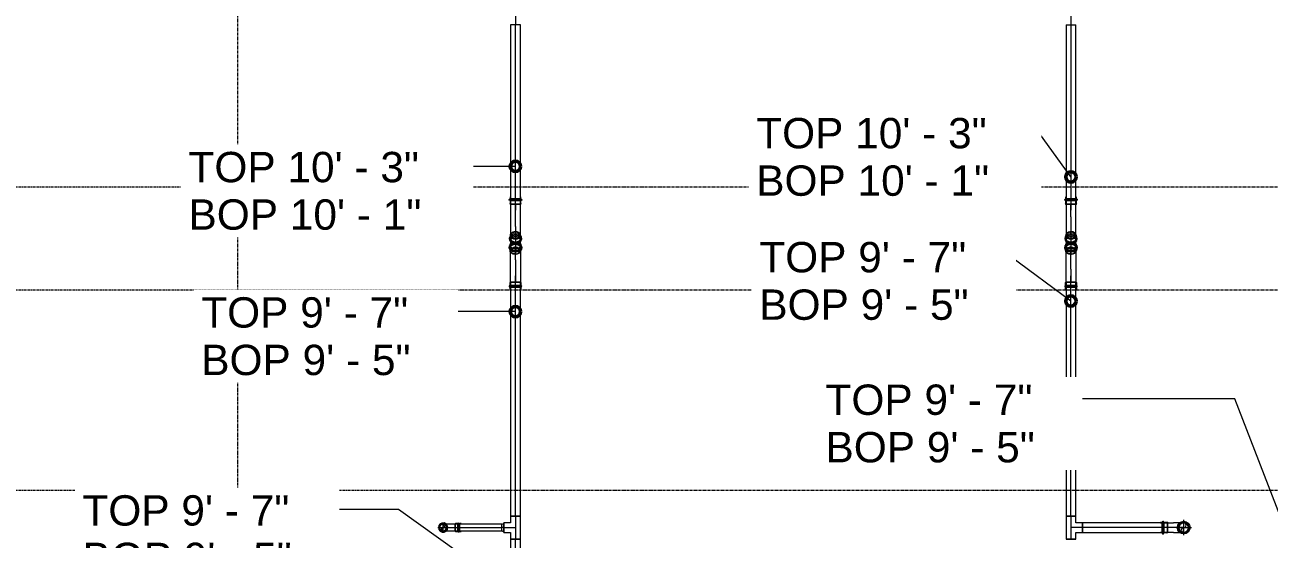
# Model space of a CAD drawing. Header units: inches. Extents: x -3679 to 241, y -496 to 1784.
# Drawn here: x -1053.4 to -811.5, y 329.5 to 429.5 of the extents above; entities that cross this region are included whole.
import ezdxf

# ---------------------------------------------------------------- set-up
doc = ezdxf.new("R2010")
doc.units = ezdxf.units.IN
doc.header["$MEASUREMENT"] = 0
doc.linetypes.add('Grid Line', pattern=[0.875, 0.5, -0.125, 0.125, -0.125])
for name, color, linetype, lineweight in [('G-ANNO-DIMS', 111, 'Continuous', 9), ('P-PIPE', 3, 'Continuous', 9), ('P-PIPE-CNTR', 3, 'Continuous', 9), ('S-GRID', 1, 'Continuous', 9)]:
    doc.layers.add(name, color=color, linetype=linetype, lineweight=lineweight)
doc.styles.add('Arial_1', font='arial.ttf', dxfattribs={"height": 5.901198})

# ---------------------------------------------------------------- blocks, each defined once
blk = doc.blocks.new('Victaulic-VicPress316-Elbow 90-45deg Style P568_P571 - Standard-V3-MAIN LEVEL')
at = {"layer": 'P-PIPE'}
for p, q in [((-201.6, 167.03), (-201.6, 167.03)), ((-201.6, 167.03), (-201.6, 165.02)), ((-202.55, 165.02), (-202.55, 163.85)), ((-201.6, 165.02), (-201.6, 163.85)), ((-200.65, 163.85), (-200.65, 165.02)), ((-202.65, 163.74), (-202.65, 163.18)), ((-202.65, 162.86), (-202.65, 162.48)), ((-202.55, 163.96), (-202.55, 162.48)), ((-202.55, 163.85), (-201.6, 163.85)), ((-201.6, 163.85), (-202.55, 163.85)), ((-201.6, 163.96), (-201.6, 163.96)), ((-201.6, 163.96), (-201.6, 163.96)), ((-201.6, 163.85), (-200.65, 163.85)), ((-200.65, 163.85), (-201.6, 163.85)), ((-201.6, 163.18), (-201.6, 163.18)), ((-201.6, 163.18), (-201.6, 163.18)), ((-201.6, 162.86), (-201.6, 162.86)), ((-201.6, 162.86), (-201.6, 162.86)), ((-201.6, 162.48), (-201.6, 162.48)), ((-201.6, 162.48), (-201.6, 162.48)), ((-201.6, 162.48), (-201.6, 162.48)), ((-201.6, 162.48), (-201.6, 162.48)), ((-200.65, 162.48), (-200.65, 163.96)), ((-200.54, 163.18), (-200.54, 163.74)), ((-200.54, 162.48), (-200.54, 162.86))]:
    blk.add_line(p, q, dxfattribs=at)
at = {"layer": 'P-PIPE', "flags": 128}
for points in [[(-201.6, 168.25), (-202.06, 168.16), (-202.46, 167.9), (-202.72, 167.5), (-202.82, 167.04), (-202.73, 166.57), (-202.47, 166.17), (-202.07, 165.9), (-201.61, 165.81), (-201.6, 165.81)], [(-202.55, 167.03), (-202.45, 167.44), (-202.19, 167.77), (-201.82, 167.95), (-201.6, 167.98)], [(-201.6, 166.08), (-202, 166.17), (-202.33, 166.43), (-202.52, 166.81), (-202.55, 167.03)], [(-202.55, 165.02), (-202.55, 165.62), (-202.55, 166.17), (-202.55, 166.61), (-202.55, 166.91), (-202.55, 167.03), (-202.55, 167.03)], [(-201.6, 165.81), (-201.13, 165.9), (-200.73, 166.16), (-200.47, 166.56), (-200.37, 167.02), (-200.46, 167.49), (-200.72, 167.89), (-201.12, 168.16), (-201.58, 168.25), (-201.6, 168.25)], [(-201.6, 167.98), (-201.19, 167.89), (-200.86, 167.63), (-200.67, 167.25), (-200.65, 167.03)], [(-200.65, 167.03), (-200.74, 166.62), (-201, 166.29), (-201.37, 166.11), (-201.6, 166.08)], [(-200.65, 167.03), (-200.65, 166.94), (-200.65, 166.67), (-200.65, 166.24), (-200.65, 165.71), (-200.65, 165.11), (-200.65, 165.02)], [(-202.65, 162.86), (-202.79, 162.93), (-202.8, 163.09), (-202.68, 163.18), (-202.65, 163.18)], [(-202.65, 163.74), (-202.57, 163.94), (-202.55, 163.96)], [(-202.65, 163.18), (-202.56, 163.18), (-202.3, 163.18), (-201.92, 163.18), (-201.6, 163.18)], [(-201.6, 163.18), (-202.03, 163.18), (-202.38, 163.18), (-202.6, 163.18), (-202.65, 163.18)], [(-202.65, 162.86), (-202.56, 162.86), (-202.3, 162.86), (-201.92, 162.86), (-201.6, 162.86)], [(-201.6, 162.86), (-202.03, 162.86), (-202.38, 162.86), (-202.6, 162.86), (-202.65, 162.86)], [(-200.54, 163.18), (-200.63, 163.18), (-200.89, 163.18), (-201.27, 163.18), (-201.6, 163.18)], [(-201.6, 163.18), (-201.16, 163.18), (-200.81, 163.18), (-200.59, 163.18), (-200.54, 163.18)], [(-200.54, 162.86), (-200.63, 162.86), (-200.89, 162.86), (-201.27, 162.86), (-201.6, 162.86)], [(-201.6, 162.86), (-201.16, 162.86), (-200.81, 162.86), (-200.59, 162.86), (-200.54, 162.86)], [(-200.65, 163.96), (-200.54, 163.77), (-200.54, 163.74)], [(-200.54, 163.18), (-200.4, 163.11), (-200.39, 162.95), (-200.51, 162.86), (-200.54, 162.86)]]:
    blk.add_lwpolyline(points, dxfattribs=at)
at = {"layer": 'P-PIPE'}
for radius, start, end in [(1.06, 90, 270), (1.06, 90, 270), (1.06, 90, 270), (0.95, 90, 270), (0.95, 90, 270), (0.95, 90, 180), (0.95, 180, 270), (1.06, 270, 90), (1.06, 270, 90), (1.06, 270, 90), (0.95, 270, 90), (0.95, 270, 90), (0.95, 0, 90), (0.95, 270, 0)]:
    blk.add_arc((-201.6, 167.03), radius, start, end, dxfattribs=at)
blk = doc.blocks.new('Victaulic-VicPress316-Elbow 90-45deg Style P568_P571 - Standard-1136008-MAIN LEVEL')
at = {"layer": 'P-PIPE'}
for p, q in [((-851.06, 396.03), (-851.06, 395.65)), ((-851.06, 395.32), (-851.06, 394.77)), ((-850.95, 396.03), (-850.95, 394.55)), ((-850.95, 394.66), (-850.95, 392.16)), ((-850, 394.66), (-850.95, 394.66)), ((-850.95, 394.66), (-850, 394.66)), ((-850, 396.03), (-850, 396.03)), ((-850, 396.03), (-850, 396.03)), ((-850, 396.03), (-850, 396.03)), ((-850, 396.03), (-850, 396.03)), ((-850, 395.65), (-850, 395.65)), ((-850, 395.65), (-850, 395.65)), ((-850, 395.32), (-850, 395.32)), ((-850, 395.32), (-850, 395.32)), ((-849.05, 394.66), (-850, 394.66)), ((-850, 394.66), (-849.05, 394.66)), ((-850, 392.16), (-850, 394.66)), ((-850, 394.55), (-850, 394.55)), ((-850, 394.55), (-850, 394.55)), ((-849.05, 394.55), (-849.05, 396.03)), ((-849.05, 392.16), (-849.05, 394.66)), ((-848.94, 395.65), (-848.94, 396.03)), ((-848.94, 394.77), (-848.94, 395.32)), ((-850, 392.16), (-850, 390.3)), ((-850.95, 390.3), (-850.95, 388.53)), ((-850, 390.3), (-850, 388.53)), ((-849.05, 388.53), (-849.05, 390.3)), ((-851.06, 388.45), (-851.06, 388.06)), ((-851.06, 387.83), (-851.06, 387.56)), ((-850.95, 388.61), (-850.95, 387.56)), ((-849.05, 387.56), (-849.05, 388.61)), ((-848.94, 388.06), (-848.94, 388.45)), ((-848.94, 387.56), (-848.94, 387.83))]:
    blk.add_line(p, q, dxfattribs=at)
at = {"layer": 'P-PIPE', "flags": 128}
for points in [[(-851.06, 395.32), (-851.2, 395.4), (-851.21, 395.56), (-851.08, 395.65), (-851.06, 395.65)], [(-851.06, 395.65), (-850.97, 395.65), (-850.71, 395.65), (-850.32, 395.65), (-850, 395.65)], [(-850, 395.65), (-850.43, 395.65), (-850.79, 395.65), (-851.01, 395.65), (-851.06, 395.65)], [(-851.06, 395.32), (-850.97, 395.32), (-850.71, 395.32), (-850.32, 395.32), (-850, 395.32)], [(-850, 395.32), (-850.43, 395.32), (-850.79, 395.32), (-851.01, 395.32), (-851.06, 395.32)], [(-850.95, 394.55), (-851.06, 394.74), (-851.06, 394.77)], [(-848.94, 395.65), (-849.03, 395.65), (-849.29, 395.65), (-849.68, 395.65), (-850, 395.65)], [(-850, 395.65), (-849.57, 395.65), (-849.21, 395.65), (-848.99, 395.65), (-848.94, 395.65)], [(-848.94, 395.32), (-849.03, 395.32), (-849.29, 395.32), (-849.68, 395.32), (-850, 395.32)], [(-850, 395.32), (-849.57, 395.32), (-849.21, 395.32), (-848.99, 395.32), (-848.94, 395.32)], [(-848.94, 394.77), (-849.03, 394.57), (-849.05, 394.55)], [(-848.94, 395.65), (-848.8, 395.58), (-848.79, 395.42), (-848.92, 395.33), (-848.94, 395.32)], [(-850.95, 392.16), (-850.95, 391.46), (-850.95, 390.82), (-850.95, 390.3)], [(-849.05, 390.3), (-849.05, 390.85), (-849.05, 391.5), (-849.05, 392.16)], [(-850, 388.86), (-850.46, 388.79), (-850.85, 388.6), (-851.12, 388.31), (-851.22, 387.97), (-851.15, 387.62), (-850.9, 387.32), (-850.53, 387.12), (-850.07, 387.03), (-850, 387.03)], [(-850, 389.28), (-850.43, 389.21), (-850.78, 389.02), (-851, 388.73), (-851.06, 388.45)], [(-848.94, 388.45), (-849.03, 388.79), (-849.28, 389.06), (-849.65, 389.23), (-850, 389.28)], [(-850, 387.03), (-849.54, 387.1), (-849.15, 387.29), (-848.88, 387.57), (-848.78, 387.92), (-848.85, 388.27), (-849.1, 388.56), (-849.47, 388.77), (-849.93, 388.85), (-850, 388.86)]]:
    blk.add_lwpolyline(points, dxfattribs=at)
at = {"layer": 'P-PIPE'}
for centre, major_axis, start_param, end_param in [((-850, 388.06), (1.06, 0), 1.570796, 4.712389), ((-850, 387.83), (-1.06, 0), 4.712389, 7.853982), ((-850, 387.56), (1.06, 0), 1.570796, 4.712389), ((-850, 388.61), (0.95, 0), 1.570796, 4.712389), ((-850, 388.53), (0.95, 0), 1.570796, 3.141593), ((-850, 388.53), (0.95, 0), 3.141593, 4.712389), ((-850, 387.56), (0.95, 0), 1.570796, 4.712389), ((-850, 388.61), (0.95, 0), 4.712389, 7.853982), ((-850, 388.53), (0.95, 0), 0, 1.570796), ((-850, 388.06), (-1.06, 0), 1.570796, 4.712389), ((-850, 387.83), (1.06, 0), 4.712389, 7.853982), ((-850, 388.53), (0.95, 0), 4.712389, 6.283185), ((-850, 387.56), (1.06, 0), 4.712389, 7.853982), ((-850, 387.56), (0.95, 0), 4.712389, 7.853982)]:
    blk.add_ellipse(centre, major_axis=major_axis, ratio=0.707107, start_param=start_param, end_param=end_param, dxfattribs=at)
blk = doc.blocks.new('Victaulic-VicPress316-Elbow 90-45deg Style P568_P571 - Standard-V11-MAIN LEVEL')
at = {"layer": 'P-PIPE'}
for p, q in [((-959.06, 396.03), (-959.06, 395.65)), ((-959.06, 395.32), (-959.06, 394.77)), ((-958.95, 396.03), (-958.95, 394.55)), ((-958.95, 394.66), (-958.95, 392.16)), ((-958.95, 394.66), (-958, 394.66)), ((-958, 394.66), (-958.95, 394.66)), ((-958, 396.03), (-958, 396.03)), ((-958, 396.03), (-958, 396.03)), ((-958, 396.03), (-958, 396.03)), ((-958, 396.03), (-958, 396.03)), ((-958, 395.65), (-958, 395.65)), ((-958, 395.65), (-958, 395.65)), ((-958, 395.32), (-958, 395.32)), ((-958, 395.32), (-958, 395.32)), ((-958, 394.66), (-957.05, 394.66)), ((-957.05, 394.66), (-958, 394.66)), ((-958, 392.16), (-958, 394.66)), ((-958, 394.55), (-958, 394.55)), ((-958, 394.55), (-958, 394.55)), ((-957.05, 394.55), (-957.05, 396.03)), ((-957.05, 392.16), (-957.05, 394.66)), ((-956.94, 395.65), (-956.94, 396.03)), ((-956.94, 394.77), (-956.94, 395.32)), ((-958, 390.3), (-958, 392.16)), ((-958.95, 390.3), (-958.95, 388.53)), ((-958, 390.3), (-958, 388.53)), ((-957.05, 388.53), (-957.05, 390.3)), ((-959.06, 388.45), (-959.06, 388.06)), ((-959.06, 387.83), (-959.06, 387.56)), ((-958.95, 388.61), (-958.95, 387.56)), ((-957.05, 387.56), (-957.05, 388.61)), ((-956.94, 388.06), (-956.94, 388.45)), ((-956.94, 387.56), (-956.94, 387.83))]:
    blk.add_line(p, q, dxfattribs=at)
at = {"layer": 'P-PIPE', "flags": 128}
for points in [[(-959.06, 395.32), (-959.2, 395.4), (-959.21, 395.56), (-959.08, 395.65), (-959.06, 395.65)], [(-959.06, 395.65), (-958.97, 395.65), (-958.71, 395.65), (-958.32, 395.65), (-958, 395.65)], [(-958, 395.65), (-958.43, 395.65), (-958.79, 395.65), (-959.01, 395.65), (-959.06, 395.65)], [(-959.06, 395.32), (-958.97, 395.32), (-958.71, 395.32), (-958.32, 395.32), (-958, 395.32)], [(-958, 395.32), (-958.43, 395.32), (-958.79, 395.32), (-959.01, 395.32), (-959.06, 395.32)], [(-958.95, 394.55), (-959.06, 394.74), (-959.06, 394.77)], [(-956.94, 395.65), (-957.03, 395.65), (-957.29, 395.65), (-957.68, 395.65), (-958, 395.65)], [(-958, 395.65), (-957.57, 395.65), (-957.21, 395.65), (-956.99, 395.65), (-956.94, 395.65)], [(-956.94, 395.32), (-957.03, 395.32), (-957.29, 395.32), (-957.68, 395.32), (-958, 395.32)], [(-958, 395.32), (-957.57, 395.32), (-957.21, 395.32), (-956.99, 395.32), (-956.94, 395.32)], [(-956.94, 394.77), (-957.03, 394.57), (-957.05, 394.55)], [(-956.94, 395.65), (-956.8, 395.58), (-956.79, 395.42), (-956.92, 395.33), (-956.94, 395.32)], [(-958.95, 392.16), (-958.95, 391.46), (-958.95, 390.82), (-958.95, 390.3)], [(-957.05, 390.3), (-957.05, 390.85), (-957.05, 391.5), (-957.05, 392.16)], [(-958, 388.86), (-958.46, 388.79), (-958.85, 388.6), (-959.12, 388.31), (-959.22, 387.97), (-959.15, 387.62), (-958.9, 387.32), (-958.53, 387.12), (-958.07, 387.03), (-958, 387.03)], [(-958, 389.28), (-958.43, 389.21), (-958.78, 389.02), (-959, 388.73), (-959.06, 388.45)], [(-956.94, 388.45), (-957.03, 388.79), (-957.28, 389.06), (-957.65, 389.23), (-958, 389.28)], [(-958, 387.03), (-957.54, 387.1), (-957.15, 387.29), (-956.88, 387.57), (-956.78, 387.92), (-956.85, 388.27), (-957.1, 388.56), (-957.47, 388.77), (-957.93, 388.85), (-958, 388.86)]]:
    blk.add_lwpolyline(points, dxfattribs=at)
at = {"layer": 'P-PIPE'}
for centre, major_axis, start_param, end_param in [((-958, 388.06), (-1.06, 0), 4.712389, 7.853982), ((-958, 387.83), (1.06, 0), 1.570796, 4.712389), ((-958, 387.56), (1.06, 0), 1.570796, 4.712389), ((-958, 388.61), (0.95, 0), 1.570796, 4.712389), ((-958, 388.53), (0.95, 0), 1.570796, 3.141593), ((-958, 388.53), (0.95, 0), 3.141593, 4.712389), ((-958, 387.56), (0.95, 0), 1.570796, 4.712389), ((-958, 388.61), (0.95, 0), 4.712389, 7.853982), ((-958, 388.53), (0.95, 0), 0, 1.570796), ((-958, 388.06), (1.06, 0), 4.712389, 7.853982), ((-958, 387.83), (1.06, 0), 4.712389, 7.853982), ((-958, 388.53), (0.95, 0), 4.712389, 6.283185), ((-958, 387.56), (1.06, 0), 4.712389, 7.853982), ((-958, 387.56), (0.95, 0), 4.712389, 7.853982)]:
    blk.add_ellipse(centre, major_axis=major_axis, ratio=0.707107, start_param=start_param, end_param=end_param, dxfattribs=at)
blk = doc.blocks.new('Victaulic-VicPress316-Elbow 90-45deg Style P568_P571 - Standard-523083-MAIN LEVEL')
at = {"layer": 'P-PIPE'}
for p, q in [((-436.17, 302.52), (-436.17, 302.18)), ((-436.06, 302.52), (-436.06, 301.22)), ((-435.41, 302.52), (-435.41, 302.52)), ((-435.41, 302.52), (-435.41, 302.52)), ((-435.41, 302.52), (-435.41, 302.52)), ((-435.41, 302.52), (-435.41, 302.52)), ((-434.75, 301.22), (-434.75, 302.52)), ((-434.64, 302.18), (-434.64, 302.52)), ((-436.17, 301.89), (-436.17, 301.44)), ((-436.06, 301.33), (-436.06, 300.39)), ((-436.06, 301.33), (-435.41, 301.33)), ((-435.41, 301.33), (-436.06, 301.33)), ((-435.41, 302.18), (-435.41, 302.18)), ((-435.41, 302.18), (-435.41, 302.18)), ((-435.41, 301.89), (-435.41, 301.89)), ((-435.41, 301.89), (-435.41, 301.89)), ((-435.41, 301.33), (-434.75, 301.33)), ((-434.75, 301.33), (-435.41, 301.33)), ((-435.41, 300.39), (-435.41, 301.33)), ((-435.41, 301.22), (-435.41, 301.22)), ((-435.41, 301.22), (-435.41, 301.22)), ((-435.41, 299), (-435.41, 300.39)), ((-434.75, 300.39), (-434.75, 301.33)), ((-434.64, 301.44), (-434.64, 301.89)), ((-435.41, 299), (-435.41, 299))]:
    blk.add_line(p, q, dxfattribs=at)
at = {"layer": 'P-PIPE', "flags": 128}
for points in [[(-436.17, 301.89), (-436.29, 301.96), (-436.3, 302.1), (-436.19, 302.18), (-436.17, 302.18)], [(-436.17, 302.18), (-436.08, 302.18), (-435.83, 302.18), (-435.47, 302.18), (-435.41, 302.18)], [(-435.41, 302.18), (-435.77, 302.18), (-436.05, 302.18), (-436.17, 302.18), (-436.17, 302.18)], [(-436.17, 301.89), (-436.08, 301.89), (-435.83, 301.89), (-435.47, 301.89), (-435.41, 301.89)], [(-435.41, 301.89), (-435.77, 301.89), (-436.05, 301.89), (-436.17, 301.89), (-436.17, 301.89)], [(-436.06, 301.22), (-436.17, 301.41), (-436.17, 301.44)], [(-436.06, 300.39), (-436.06, 299.89), (-436.06, 299.46), (-436.06, 299.15), (-436.06, 299.01), (-436.06, 299)], [(-434.64, 302.18), (-434.73, 302.18), (-434.98, 302.18), (-435.34, 302.18), (-435.41, 302.18)], [(-435.41, 302.18), (-435.04, 302.18), (-434.76, 302.18), (-434.64, 302.18), (-434.64, 302.18)], [(-434.64, 301.89), (-434.73, 301.89), (-434.98, 301.89), (-435.34, 301.89), (-435.41, 301.89)], [(-435.41, 301.89), (-435.04, 301.89), (-434.76, 301.89), (-434.64, 301.89), (-434.64, 301.89)], [(-434.64, 301.44), (-434.73, 301.24), (-434.75, 301.22)], [(-434.75, 299), (-434.75, 299.09), (-434.75, 299.36), (-434.75, 299.76), (-434.75, 300.25), (-434.75, 300.39)], [(-434.64, 302.18), (-434.52, 302.11), (-434.51, 301.98), (-434.62, 301.89), (-434.64, 301.89)], [(-435.41, 299.91), (-435.8, 299.82), (-436.12, 299.56), (-436.3, 299.19), (-436.29, 298.78), (-436.1, 298.42), (-435.78, 298.17), (-435.41, 298.09)], [(-435.41, 299.77), (-435.77, 299.67), (-436.05, 299.42), (-436.17, 299.07), (-436.11, 298.7), (-435.88, 298.4), (-435.54, 298.25), (-435.41, 298.23)], [(-435.41, 298.09), (-435.01, 298.18), (-434.69, 298.44), (-434.51, 298.81), (-434.52, 299.22), (-434.71, 299.58), (-435.03, 299.83), (-435.41, 299.91)], [(-435.41, 298.23), (-435.04, 298.33), (-434.76, 298.58), (-434.64, 298.93), (-434.7, 299.3), (-434.93, 299.6), (-435.27, 299.75), (-435.41, 299.77)]]:
    blk.add_lwpolyline(points, dxfattribs=at)
at = {"layer": 'P-PIPE'}
for radius, start, end in [(0.767, 90, 270), (0.767, 90, 270), (0.767, 90, 270), (0.657, 90, 270), (0.657, 90, 270), (0.657, 90, 180), (0.657, 180, 270), (0.767, 270, 90), (0.767, 270, 90), (0.767, 270, 90), (0.658, 270, 90), (0.658, 270, 90), (0.658, 0, 90), (0.658, 270, 0)]:
    blk.add_arc((-435.41, 299), radius, start, end, dxfattribs=at)

msp = doc.modelspace()

# ---------------------------------------------------------------- linework, layer by layer
at = {"layer": 'G-ANNO-DIMS'}
for p, q in [((-856.27, 408.59), (-864.75, 408.59)), ((-850, 399.93), (-856.27, 408.59)), ((-967.78, 401.99), (-975.13, 401.99)), ((-958, 401.99), (-967.78, 401.99)), ((-861.73, 384.47), (-868.71, 384.47)), ((-850, 375.8), (-861.73, 384.47)), ((-967.22, 373.73), (-977.21, 373.73)), ((-958, 373.73), (-967.22, 373.73)), ((-818.13, 356.76), (-855.84, 356.76)), ((-808.48, 331.84), (-818.13, 356.76)), ((-980.73, 335.23), (-1000.31, 335.23)), ((-958, 318.99), (-980.73, 335.23))]:
    msp.add_line(p, q, dxfattribs=at)
at = {"layer": 'G-ANNO-DIMS', "lineweight": 50}
for centre in [(-958, 401.99), (-850, 399.93), (-850, 375.8), (-958, 373.73)]:
    msp.add_circle(centre, 1, dxfattribs=at)
at = {"layer": 'P-PIPE'}
for p, q in [((-958.95, 429.5), (-958.95, 394.66)), ((-957.05, 429.5), (-958.95, 429.5)), ((-957.05, 394.66), (-957.05, 429.5)), ((-850.95, 429.5), (-850.95, 394.66)), ((-850.95, 429.5), (-849.05, 429.5)), ((-849.05, 394.66), (-849.05, 429.5)), ((-957.05, 394.66), (-958.95, 394.66)), ((-850.95, 394.66), (-849.05, 394.66)), ((-958.95, 388.53), (-958.95, 385.61)), ((-957.05, 385.61), (-957.05, 388.53)), ((-850.95, 388.53), (-850.95, 385.61)), ((-849.05, 385.61), (-849.05, 388.53)), ((-958.95, 379.48), (-958.95, 333.99)), ((-957.05, 379.48), (-958.95, 379.48)), ((-957.05, 333.99), (-957.05, 379.48)), ((-850.95, 379.48), (-850.95, 333.99)), ((-849.05, 379.48), (-850.95, 379.48)), ((-849.05, 333.99), (-849.05, 379.48)), ((-957.05, 333.99), (-958.95, 333.99)), ((-958.95, 333.99), (-958.95, 332.69)), ((-958.95, 333.99), (-957.05, 333.99)), ((-957.05, 333.99), (-958.95, 333.99)), ((-957.05, 329.5), (-957.05, 333.99)), ((-850.95, 333.99), (-850.95, 329.5)), ((-849.05, 333.99), (-850.95, 333.99)), ((-850.95, 333.99), (-849.05, 333.99)), ((-849.05, 333.99), (-850.95, 333.99)), ((-849.05, 332.69), (-849.05, 333.99)), ((-960.65, 332.4), (-969.74, 332.4)), ((-969.74, 331.09), (-969.74, 332.4)), ((-960.24, 332.56), (-960.65, 332.31)), ((-960.65, 331.09), (-960.65, 332.4)), ((-958.95, 332.69), (-960.24, 332.69)), ((-960.24, 332.69), (-960.24, 330.79)), ((-960.24, 330.79), (-960.24, 332.69)), ((-847.76, 332.69), (-849.05, 332.69)), ((-831.25, 332.69), (-847.76, 332.69)), ((-847.76, 332.69), (-847.76, 330.79)), ((-847.76, 332.69), (-847.76, 330.79)), ((-847.76, 330.79), (-847.76, 332.69)), ((-831.25, 332.69), (-831.25, 330.79)), ((-969.74, 331.09), (-960.65, 331.09)), ((-960.65, 331.18), (-960.24, 330.93)), ((-960.24, 330.79), (-958.95, 330.79)), ((-958.95, 330.79), (-958.95, 329.5)), ((-958.95, 329.5), (-957.05, 329.5)), ((-957.05, 329.5), (-958.95, 329.5)), ((-958.95, 329.5), (-958.95, 317.39)), ((-957.05, 329.5), (-958.95, 329.5)), ((-957.05, 317.39), (-957.05, 329.5)), ((-849.05, 329.5), (-850.95, 329.5)), ((-850.95, 329.5), (-849.05, 329.5)), ((-849.05, 329.5), (-849.05, 330.79)), ((-849.05, 330.79), (-847.76, 330.79)), ((-847.76, 330.79), (-831.25, 330.79))]:
    msp.add_line(p, q, dxfattribs=at)
for centre, radius, start, end in [((-972.07, 331.74), 0.658, 0, 180), ((-972.07, 331.74), 0.658, 180, 0), ((-972.07, 331.41), 0.329, 90, 270), ((-972.07, 332.07), 0.329, 270, 90), ((-828.07, 331.74), 0.95, 0, 180), ((-828.07, 331.74), 0.95, 180, 0), ((-828.07, 331.27), 0.475, 90, 270), ((-828.07, 332.22), 0.475, 270, 90)]:
    msp.add_arc(centre, radius, start, end, dxfattribs=at)
for centre, start_param, end_param in [((-958, 388.53), 1.570796, 3.141593), ((-958, 388.53), 3.141593, 4.712389), ((-958, 388.53), 0, 1.570796), ((-958, 388.53), 4.712389, 6.283185), ((-850, 388.53), 1.570796, 3.141593), ((-850, 388.53), 3.141593, 4.712389), ((-850, 388.53), 0, 1.570796), ((-850, 388.53), 4.712389, 6.283185), ((-958, 385.61), 1.570796, 3.141593), ((-958, 385.61), 3.141593, 4.712389), ((-958, 385.61), 0, 1.570796), ((-958, 385.61), 4.712389, 6.283185), ((-850, 385.61), 1.570796, 3.141593), ((-850, 385.61), 3.141593, 4.712389), ((-850, 385.61), 0, 1.570796), ((-850, 385.61), 4.712389, 6.283185)]:
    msp.add_ellipse(centre, major_axis=(0.95, 0), ratio=0.707107, start_param=start_param, end_param=end_param, dxfattribs=at)
at = {"layer": 'P-PIPE-CNTR'}
for p, q in [((-958, 433.99), (-958, 429.5)), ((-850, 433.99), (-850, 429.5)), ((-958, 394.66), (-958, 429.5)), ((-958, 394.66), (-958, 429.5)), ((-850, 429.5), (-850, 394.66)), ((-850, 429.5), (-850, 394.66)), ((-958, 394.66), (-958, 393.46)), ((-850, 394.66), (-850, 393.46)), ((-958, 388.53), (-958, 389.38)), ((-958, 388.53), (-958, 385.61)), ((-958, 388.53), (-958, 385.61)), ((-850, 388.53), (-850, 389.38)), ((-850, 388.53), (-850, 385.61)), ((-850, 388.53), (-850, 385.61)), ((-958, 385.61), (-958, 384.76)), ((-850, 385.61), (-850, 384.76)), ((-958, 379.48), (-958, 380.68)), ((-850, 379.48), (-850, 380.68)), ((-958, 333.99), (-958, 379.48)), ((-958, 333.99), (-958, 379.48)), ((-850, 333.99), (-850, 379.48)), ((-850, 333.99), (-850, 379.48)), ((-958, 333.99), (-958, 329.5)), ((-850, 333.99), (-850, 329.5)), ((-973.07, 331.74), (-971.07, 331.74)), ((-972.07, 330.74), (-972.07, 332.74)), ((-972.07, 331.74), (-970.68, 331.74)), ((-970.68, 331.74), (-969.74, 331.74)), ((-970.68, 331.74), (-968.55, 331.74)), ((-969.74, 331.74), (-960.65, 331.74)), ((-969.74, 331.74), (-960.65, 331.74)), ((-960.24, 331.74), (-960.65, 331.74)), ((-960.24, 331.74), (-958, 331.74)), ((-847.76, 331.74), (-850, 331.74)), ((-831.25, 331.74), (-847.76, 331.74)), ((-831.25, 331.74), (-847.76, 331.74)), ((-830.09, 331.74), (-832.62, 331.74)), ((-830.09, 331.74), (-831.25, 331.74)), ((-828.07, 331.74), (-830.09, 331.74)), ((-829.57, 331.74), (-826.57, 331.74)), ((-828.07, 330.24), (-828.07, 333.24)), ((-958, 317.39), (-958, 329.5)), ((-958, 317.39), (-958, 329.5))]:
    msp.add_line(p, q, dxfattribs=at)
at = {"layer": 'S-GRID', "linetype": 'Grid Line'}
for p, q in [((-1012, -484.26), (-1012, 1771.74)), ((-3666.39, 398), (228, 398)), ((-3666.39, 378), (228, 378)), ((-3666.39, 339), (226, 339))]:
    msp.add_line(p, q, dxfattribs=at)

# ---------------------------------------------------------------- block references
at = {"layer": 'P-PIPE'}
for name in ['Victaulic-VicPress316-Elbow 90-45deg Style P568_P571 - Standard-V11-MAIN LEVEL', 'Victaulic-VicPress316-Elbow 90-45deg Style P568_P571 - Standard-1136008-MAIN LEVEL']:
    msp.add_blockref(name, (0, 0), dxfattribs=at)
at = {"layer": 'P-PIPE', "extrusion": (0, 0, -1)}
for name, p, rotation in [('Victaulic-VicPress316-Elbow 90-45deg Style P568_P571 - Standard-V11-MAIN LEVEL', (0, 774.14), 180), ('Victaulic-VicPress316-Elbow 90-45deg Style P568_P571 - Standard-1136008-MAIN LEVEL', (0, 774.14), 180), ('Victaulic-VicPress316-Elbow 90-45deg Style P568_P571 - Standard-V3-MAIN LEVEL', (995.1, 533.34), 90)]:
    msp.add_blockref(name, p, dxfattribs=dict(at, rotation=rotation))
at = {"layer": 'P-PIPE', "rotation": 270}
msp.add_blockref('Victaulic-VicPress316-Elbow 90-45deg Style P568_P571 - Standard-523083-MAIN LEVEL', (-1271.07, -103.66), dxfattribs=at)

# ---------------------------------------------------------------- next in the draw order: texts
at = {"layer": 'G-ANNO-DIMS', "char_height": 5.9012, "attachment_point": 1, "line_spacing_factor": 0.938532, "style": 'Arial_1', "bg_fill": 3, "box_fill_scale": 1.25, "bg_fill_color": 0, "bg_fill_transparency": 0}
for s, insert, width in [('TOP 10\' - 3"\\PBOP 10\' - 1"', (-911.19, 411.4), 53.928), ('TOP 10\' - 3"\\PBOP 10\' - 1"', (-1021.57, 404.8), 53.928), ('TOP 9\' - 7"\\PBOP 9\' - 5"', (-910.59, 387.28), 48.456), ('TOP 9\' - 7"\\PBOP 9\' - 5"', (-1019.09, 376.53), 48.456), ('TOP 9\' - 7"\\PBOP 9\' - 5"', (-897.72, 359.56), 48.456), ('TOP 9\' - 7"\\PBOP 9\' - 5"', (-1042.19, 338.03), 48.456)]:
    msp.add_mtext(s, dxfattribs=dict(at, insert=insert, width=width))

doc.saveas('drawing.dxf')
